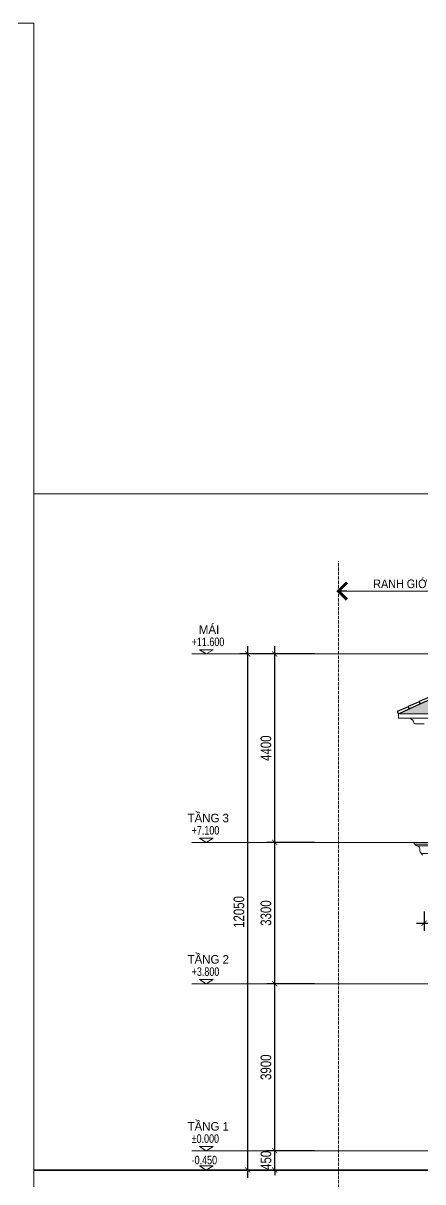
# Model space of a CAD drawing. Header units: millimetres. Extents: x 33748 to 451939, y -263262 to 62681.
# Drawn here: x 273697 to 283025, y -246388 to -219333 of the extents above; entities that cross this region are included whole.
import ezdxf

# ---------------------------------------------------------------- set-up
doc = ezdxf.new("R2010")
doc.units = ezdxf.units.MM
doc.header["$PDMODE"] = 98
doc.linetypes.add('CENTER', pattern=[50.8, 31.75, -6.35, 6.35, -6.35])
doc.linetypes.add('HIDDEN', pattern=[0.375, 0.25, -0.125])
doc.layers.get('Defpoints').update_dxf_attribs({"color": 202, "lineweight": 13})
for name, color, linetype, lineweight in [('-CENTER', 143, 'CENTER', 13), ('-DIM', 9, 'Continuous', 13), ('-HATCH', 8, 'Continuous', 5), ('-KH', 143, 'Continuous', 13), ('-LINE1', 7, 'Continuous', 18), ('-RANH GIOI KHU DAT', 12, 'CENTER', 18), ('-TEXT', 7, 'Continuous', 15), ('-WALL', 4, 'Continuous', 35), ('A72', 9, 'Continuous', 5)]:
    doc.layers.add(name, color=color, linetype=linetype, lineweight=lineweight)
doc.layers.add('-HATCH CONCRETE', color=54, linetype='Continuous')
doc.layers.add('13. NET HATCH', color=252, linetype='Continuous')
doc.styles.add('1', font='arial.ttf')
doc.styles.add('AVANH', font='', dxfattribs={"width": 0.8})
doc.styles.add('vnavanth', font='', dxfattribs={"width": 0.8})
doc.styles.add('X-5M-DH-TUM1$0$AVANTH', font='arial.ttf', dxfattribs={"width": 0.9})
doc.styles.add('X-ALL-SECTION$0$ROMANS', font='arial.ttf')
doc.styles.get('AVANH').set_extended_font_data('.VnAvantH')
doc.styles.get('vnavanth').set_extended_font_data('.VnAvantH')
doc.dimstyles.new('C_100A3', dxfattribs={"dimscale": 100, "dimtxt": 2.5, "dimasz": 1.2, "dimexe": 1.8, "dimexo": 0, "dimgap": 0.75, "dimtad": 1, "dimdec": 0, "dimzin": 0, "dimdsep": 46, "dimtxsty": 'AVANH', "dimblk": 'ARCHTICK', "dimcen": 0, "dimdle": 1.8, "dimclrd": 256, "dimclre": 256, "dimclrt": 7, "dimadec": 0, "dimazin": 0, "dimtfac": 0.0001, "dimtdec": 0, "dimtix": 1, "dimtmove": 2, "dimatfit": 3, "dimldrblk": 'ARCHTICK', "dimfxl": 1.8, "dimtolj": 1, "dimtzin": 0, "dimarcsym": 0})
doc.dimstyles.new('X-ALL-SECTION$0$ARROWS', dxfattribs={"dimscale": 100, "dimtxt": 2, "dimasz": 1, "dimexe": 2, "dimexo": 5, "dimgap": 1, "dimtad": 1, "dimdec": 0, "dimzin": 0, "dimdsep": 46, "dimtxsty": 'X-ALL-SECTION$0$ROMANS', "dimblk": 'X-ALL-SECTION$0$ARROWS', "dimcen": 0, "dimclrd": 256, "dimclre": 256, "dimclrt": 256, "dimazin": 0, "dimtfac": 0.5, "dimtdec": 0, "dimtofl": 0, "dimtmove": 2, "dimatfit": 3, "dimldrblk": 'X-ALL-SECTION$0$ARROWS', "dimfxl": 1, "dimtolj": 1, "dimtzin": 0, "dimlwd": -1, "dimlwe": -1, "dimarcsym": 0})

# ---------------------------------------------------------------- blocks, each defined once
blk = doc.blocks.new('_ARCHTICK')
at = {"const_width": 0.15}
blk.add_lwpolyline([(-0.5, -0.5), (0.5, 0.5)], dxfattribs=at)
blk = doc.blocks.new('*D1564')
at = {"layer": '-DIM', "lineweight": -2, "transparency": 16777216}
for p, q in [((279568, -245842), (279568, -241582)), ((280498, -241762), (279388, -241762)), ((280498, -245662), (279388, -245662))]:
    blk.add_line(p, q, dxfattribs=at)
at = {"layer": 'Defpoints', "color": 0, "transparency": 16777216}
for p in [(279568, -241762), (280498, -241762), (280498, -245662)]:
    blk.add_point(p, dxfattribs=at)
at = {"layer": '-DIM', "lineweight": -2, "transparency": 16777216, "xscale": 120, "yscale": 120, "zscale": 120}
for p, rotation in [((279568, -241762), 90), ((279568, -245662), 270)]:
    blk.add_blockref('_ARCHTICK', p, dxfattribs=dict(at, rotation=rotation))
at = {"layer": '-DIM', "color": 7, "transparency": 16777216, "insert": (279364, -243712), "char_height": 250, "attachment_point": 5, "rotation": 90, "style": 'AVANH'}
blk.add_mtext('\\A1;3900', dxfattribs=at)
blk = doc.blocks.new('*D1565')
at = {"layer": '-DIM', "lineweight": -2, "transparency": 16777216}
for p, q in [((279568, -241942), (279568, -238282)), ((280498, -238462), (279388, -238462)), ((280498, -241762), (279388, -241762))]:
    blk.add_line(p, q, dxfattribs=at)
at = {"layer": 'Defpoints', "color": 0, "transparency": 16777216}
for p in [(279568, -238462), (280498, -238462), (280498, -241762)]:
    blk.add_point(p, dxfattribs=at)
at = {"layer": '-DIM', "lineweight": -2, "transparency": 16777216, "xscale": 120, "yscale": 120, "zscale": 120}
for p, rotation in [((279568, -238462), 90), ((279568, -241762), 270)]:
    blk.add_blockref('_ARCHTICK', p, dxfattribs=dict(at, rotation=rotation))
at = {"layer": '-DIM', "color": 7, "transparency": 16777216, "insert": (279364, -240112), "char_height": 250, "attachment_point": 5, "rotation": 90, "style": 'AVANH'}
blk.add_mtext('\\A1;3300', dxfattribs=at)
blk = doc.blocks.new('*D1566')
at = {"layer": '-DIM', "lineweight": -2, "transparency": 16777216}
for p, q in [((279568, -238642), (279568, -233882)), ((280498, -234062), (279388, -234062)), ((280498, -238462), (279388, -238462))]:
    blk.add_line(p, q, dxfattribs=at)
at = {"layer": 'Defpoints', "color": 0, "transparency": 16777216}
for p in [(279568, -234062), (280498, -234062), (280498, -238462)]:
    blk.add_point(p, dxfattribs=at)
at = {"layer": '-DIM', "lineweight": -2, "transparency": 16777216, "xscale": 120, "yscale": 120, "zscale": 120}
for p, rotation in [((279568, -234062), 90), ((279568, -238462), 270)]:
    blk.add_blockref('_ARCHTICK', p, dxfattribs=dict(at, rotation=rotation))
at = {"layer": '-DIM', "color": 7, "transparency": 16777216, "insert": (279364, -236262), "char_height": 250, "attachment_point": 5, "rotation": 90, "style": 'AVANH'}
blk.add_mtext('\\A1;4400', dxfattribs=at)
blk = doc.blocks.new('*D1567')
at = {"layer": '-DIM', "lineweight": -2, "transparency": 16777216}
for p, q in [((279568, -245662), (279568, -245542)), ((280498, -245662), (279388, -245662)), ((279568, -246112), (279568, -245662)), ((280498, -246112), (279388, -246112)), ((279568, -246112), (279568, -246232))]:
    blk.add_line(p, q, dxfattribs=at)
at = {"layer": 'Defpoints', "color": 0, "transparency": 16777216}
for p in [(279568, -245662), (280498, -245662), (280498, -246112)]:
    blk.add_point(p, dxfattribs=at)
at = {"layer": '-DIM', "lineweight": -2, "transparency": 16777216, "xscale": 120, "yscale": 120, "zscale": 120}
for p, rotation in [((279568, -245662), 270), ((279568, -246112), 90)]:
    blk.add_blockref('_ARCHTICK', p, dxfattribs=dict(at, rotation=rotation))
at = {"layer": '-DIM', "color": 7, "transparency": 16777216, "insert": (279364, -245887), "char_height": 250, "attachment_point": 5, "rotation": 90, "style": 'AVANH'}
blk.add_mtext('\\A1;450', dxfattribs=at)
blk = doc.blocks.new('*D1568')
at = {"layer": '-DIM', "lineweight": -2, "transparency": 16777216}
for p, q in [((278938, -246292), (278938, -233882)), ((280498, -234062), (278758, -234062)), ((280498, -246112), (278758, -246112))]:
    blk.add_line(p, q, dxfattribs=at)
at = {"layer": 'Defpoints', "color": 0, "transparency": 16777216}
for p in [(278938, -234062), (280498, -234062), (280498, -246112)]:
    blk.add_point(p, dxfattribs=at)
at = {"layer": '-DIM', "lineweight": -2, "transparency": 16777216, "xscale": 120, "yscale": 120, "zscale": 120}
for p, rotation in [((278938, -234062), 90), ((278938, -246112), 270)]:
    blk.add_blockref('_ARCHTICK', p, dxfattribs=dict(at, rotation=rotation))
at = {"layer": '-DIM', "color": 7, "transparency": 16777216, "insert": (278734, -240087), "char_height": 250, "attachment_point": 5, "rotation": 90, "style": 'AVANH'}
blk.add_mtext('\\A1;12050', dxfattribs=at)
blk = doc.blocks.new('X-ALL-SECTION$0$ARROWS')
blk.add_line((-1, 0), (0, 0))
at = {"const_width": 0.35}
blk.add_lwpolyline([(-1, -1), (0, 0), (-1, 1)], dxfattribs=at)
blk = doc.blocks.new('*D1577')
at = {"layer": '-HATCH CONCRETE', "lineweight": -2, "transparency": 16777216}
for p, q in [((284005, -239562), (284005, -240528)), ((283055, -240076), (283055, -240528)), ((282875, -240348), (284185, -240348))]:
    blk.add_line(p, q, dxfattribs=at)
at = {"layer": 'Defpoints', "color": 0, "transparency": 16777216}
for p in [(284005, -239562), (283055, -240076), (284005, -240348)]:
    blk.add_point(p, dxfattribs=at)
at = {"layer": '-HATCH CONCRETE', "lineweight": -2, "transparency": 16777216, "xscale": 120, "yscale": 120, "zscale": 120, "rotation": 180}
blk.add_blockref('_ARCHTICK', (283055, -240348), dxfattribs=at)
at = {"layer": '-HATCH CONCRETE', "lineweight": -2, "transparency": 16777216, "xscale": 120, "yscale": 120, "zscale": 120}
blk.add_blockref('_ARCHTICK', (284005, -240348), dxfattribs=at)
at = {"layer": '-HATCH CONCRETE', "color": 7, "transparency": 16777216, "insert": (283530, -240144), "char_height": 250, "attachment_point": 5, "style": 'AVANH'}
blk.add_mtext('\\A1;950', dxfattribs=at)
blk = doc.blocks.new('ARCHTICK')
at = {"color": 0, "linetype": 'ByBlock', "const_width": 0.15}
blk.add_lwpolyline([(-0.5, -0.5), (0.5, 0.5)], dxfattribs=at)

msp = doc.modelspace()

# ---------------------------------------------------------------- hatches: boundary and pattern name
at = {"layer": '13. NET HATCH'}
h = msp.add_hatch(dxfattribs=at)
h.set_pattern_fill('N-ONG-01', color=256, scale=200)
h.set_pattern_definition([(274.9697, (292020.628, -235262.424), (-199.9982614, 2400.00021), [184.6944, -4432.6642]), (180, (292036.63, -235446.42), (-200, -200), [16, -184]), (0, (291836.63, -235462.42), (200, 200), [56, -144]), (90, (291892.63, -235462.42), (-200, 200), [20, -180]), (270, (292020.63, -235442.42), (200, -200), [20, -180]), (0, (292020.63, -235462.42), (200, 200), [16, -184]), (0, (291836.63, -235446.42), (200, 200), [40, -160]), (85.0303, (291876.628, -235446.424), (199.9982614, 2400.00021), [184.6944, -4432.6642]), (52.6961, (291876.628, -235436.4244), (-2599.997178, -3400.0021483), [52.8016, -5227.35]), (18.4349, (291908.63, -235394.424), (400.0001, 199.9997), [50.5964, -581.859]), (341.5651, (291956.63, -235378.424), (-400.0001, 199.9997), [50.5964, -581.859]), (307.3039, (292004.628, -235394.4244), (2599.997178, -3400.0021483), [52.8016, -5227.35]), (20.2249, (291918.628, -235408.424), (-2199.999453, -800.001667), [40.497, -4009.1944]), (339.7751, (291956.628, -235394.424), (2199.999453, -800.001667), [40.497, -4009.1944]), (307.4054, (291994.628, -235408.424), (2000.0019905, -2599.998493), [42.8018, -4237.385]), (52.5946, (291892.628, -235442.424), (-2000.0019905, -2599.998493), [42.8018, -4237.385])])
h.paths.add_polyline_path([(288755.2, -234040.3), (286155.4, -235462.4), (291355.4, -235462.4)])
h.paths.add_polyline_path([(288628, -234040.3), (285504.9, -234040.3), (282455.1, -235462.4), (286155.4, -235462.4), (286135.7, -235405.7)])
h.paths.add_polyline_path([(294105.5, -234040.3), (288882.5, -234040.3), (291375.3, -235405.7), (291355.6, -235462.4), (297155.4, -235462.4)])

# ---------------------------------------------------------------- linework, layer by layer
at = {"layer": '-CENTER', "ltscale": 0.1}
for p, q in [((277637.2, -234062.3), (280466.1, -234062.3)), ((277637.2, -234062.3), (301055.1, -234062.3)), ((277637.2, -238462.4), (301055.1, -238462.4)), ((277637.2, -241762.4), (301055.1, -241762.4)), ((277637.2, -245662.4), (301055.1, -245662.4)), ((277637.2, -246112.4), (280498.2, -246112.4))]:
    msp.add_line(p, q, dxfattribs=at)
at = {"layer": '-HATCH'}
for p, q in [((282455.1, -235562.4), (282455.1, -235462.4)), ((282455.1, -235462.4), (286155.4, -235462.4)), ((286155.4, -235562.4), (282455.1, -235562.4)), ((282825.3, -238502.4), (295360.1, -238502.4)), ((295215.1, -238722.4), (282995.3, -238722.4))]:
    msp.add_line(p, q, dxfattribs=at)
for points in [[(282455.1, -235462.4), (285504.9, -234040.3), (294105.5, -234040.3), (297155.4, -235462.4)], [(283054, -235690.4), (282850.6, -235690.4), (282846.2, -235690.2), (282841.8, -235689.4), (282837.5, -235688.2), (282833.5, -235686.5), (282829.6, -235684.3), (282826, -235681.7), (282822.8, -235678.7), (282819.8, -235675.4), (282817.3, -235671.7), (282815.3, -235667.8), (282813.6, -235663.7), (282812.5, -235659.4), (282810.3, -235650.5), (282807.4, -235641.7), (282803.8, -235633.3), (282799.5, -235625.1), (282794.5, -235617.4), (282789, -235610), (282782.9, -235603.1), (282776.3, -235596.7), (282769.2, -235590.9), (282761.6, -235585.7), (282753.6, -235581.1), (282745.3, -235577.1), (282743.9, -235576.4), (282742.6, -235575.6), (282741.3, -235574.7), (282740.1, -235573.6), (282739, -235572.5), (282738.1, -235571.2), (282737.2, -235569.9), (282736.5, -235568.5), (282736, -235567), (282735.5, -235565.5), (282735.2, -235564), (282735.1, -235562.4), (283055.1, -235562.4)], [(282886.2, -238542.4), (295324.2, -238542.4)]]:
    msp.add_lwpolyline(points, dxfattribs=at)
at = {"layer": '-HATCH CONCRETE'}
for points in [[(283216.4, -235107.4), (283194.4, -235060.3), (282937.2, -235171.4), (282962.6, -235225.8)], [(282708.8, -235344.1), (282686.8, -235297), (282429.7, -235408), (282455.1, -235462.4)], [(282962.6, -235225.8), (282940.6, -235178.6), (282683.5, -235289.7), (282708.8, -235344.1)]]:
    msp.add_lwpolyline(points, close=True, dxfattribs=at)
at = {"layer": '-KH'}
for p, q in [((277819.2, -234062.3), (278119.1, -234062.3)), ((277819.2, -238462.4), (278119.1, -238462.4)), ((277819.2, -241762.4), (278119.1, -241762.4)), ((277819.2, -245662.4), (278119.1, -245662.4)), ((277819.2, -246112.4), (278119.1, -246112.4))]:
    msp.add_line(p, q, dxfattribs=at)
for points in [[(278128.2, -233966.3), (277810.1, -233966.3), (277969.1, -234062.3)], [(278128.2, -238366.4), (277810.1, -238366.4), (277969.1, -238462.4)], [(278128.2, -241666.4), (277810.1, -241666.4), (277969.1, -241762.4)], [(278128.2, -245566.4), (277810.1, -245566.4), (277969.1, -245662.4)], [(278128.2, -246016.4), (277810.1, -246016.4), (277969.1, -246112.4)]]:
    msp.add_lwpolyline(points, close=True, dxfattribs=at)
for points in [[(277969.1, -234062.3), (277969.1, -233966.3), (278128.2, -233966.3), (277969.1, -234062.3)], [(277969.1, -238462.4), (277969.1, -238366.4), (278128.2, -238366.4), (277969.1, -238462.4)], [(277969.1, -241762.4), (277969.1, -241666.4), (278128.2, -241666.4), (277969.1, -241762.4)], [(277969.1, -245662.4), (277969.1, -245566.4), (278128.2, -245566.4), (277969.1, -245662.4)], [(277969.1, -246112.4), (277969.1, -246016.4), (278128.2, -246016.4), (277969.1, -246112.4)]]:
    msp.add_solid(points, dxfattribs=at)
at = {"layer": '-LINE1'}
for p, q in [((295385.1, -238462.4), (282825.3, -238462.4)), ((282825.3, -238462.4), (282825.3, -238502.4)), ((282825.3, -238502.4), (282850.3, -238502.4))]:
    msp.add_line(p, q, dxfattribs=at)
for centre, radius, start, end in [((282889.4, -238503.4), 39.1, 178.52391, 265.24593), ((282872, -238624.3), 83.1, 354.22476, 80.14552), ((283057.6, -238640.1), 103.2, 175.86, 232.886), ((283037.6, -238722), 42.3, 180.62204, 253.13033)]:
    msp.add_arc(centre, radius, start, end, dxfattribs=at)
at = {"layer": '-RANH GIOI KHU DAT', "linetype": 'HIDDEN', "ltscale": 10}
msp.add_line((281055.1, -250282), (281055.1, -231901.7), dxfattribs=at)
at = {"layer": '-WALL'}
msp.add_lwpolyline([(273947.2, -246112.4), (305447.2, -246112.4)], dxfattribs=at)
at = {"layer": 'Defpoints'}
for points in [[(273947.2, -252596.8), (273947.2, -219332.8), (226907.2, -219332.8), (226907.2, -252596.8)], [(273947.2, -252596.8), (305447.2, -252596.8), (305447.2, -230321.8), (273947.2, -230321.8)]]:
    msp.add_lwpolyline(points, close=True, dxfattribs=at)

# ---------------------------------------------------------------- texts
at = {"layer": '-TEXT', "color": 2, "style": 'X-5M-DH-TUM1$0$AVANTH', "width": 0.9}
msp.add_text('RANH GIỚI KHU ĐẤT', height=200, dxfattribs=at).set_placement((281868.3, -232524.3))
at = {"layer": '-TEXT', "color": 2, "style": 'vnavanth'}
for s, height, p in [('M¸I', 200, (277797.9, -233593)), ('TÇNG 3', 200, (277534.4, -237993.1)), ('TÇNG 2', 199.96, (277534.4, -241293.1)), ('TÇNG 1', 199.96, (277534.4, -245193.1))]:
    msp.add_text(s, height=height, dxfattribs=at).set_placement(p)
at = {"layer": '-TEXT', "style": '1', "width": 0.75}
for s, p in [('+11.600', (277629.1, -233879)), ('+7.100', (277629.1, -238279.1)), ('+3.800', (277629.1, -241579.1)), ('%%P0.000', (277629.1, -245479.1)), ('-0.450', (277629.1, -245979))]:
    msp.add_text(s, height=200, dxfattribs=at).set_placement(p)

# ---------------------------------------------------------------- dimensions: what is measured, and where the dimension line sits
at = {"layer": '-DIM'}
for base, p1, p2, picture, middle in [((278938, -234062.3), (280498.2, -246112.4), (280498.2, -234062.3), '*D1568', (278733.7, -240087.3)), ((279568, -234062.3), (280498.2, -238462.4), (280498.2, -234062.3), '*D1566', (279363.7, -236262.3)), ((279568, -238462.4), (280498.2, -241762.4), (280498.2, -238462.4), '*D1565', (279363.7, -240112.4)), ((279568, -241762.4), (280498.2, -245662.4), (280498.2, -241762.4), '*D1564', (279363.7, -243712.4)), ((279568, -245662.4), (280498.2, -246112.4), (280498.2, -245662.4), '*D1567', (279363.7, -245887.4))]:
    dim = msp.add_linear_dim(base=base, p1=p1, p2=p2, angle=90, dimstyle='C_100A3', dxfattribs=at)
    dim.commit()
    dim.dimension.update_dxf_attribs({"geometry": picture, "text_midpoint": middle})
at = {"layer": '-HATCH CONCRETE'}
dim = msp.add_linear_dim(base=(284005.2, -240348.2), p1=(283055.1, -240075.7), p2=(284005.2, -239562.4), dimstyle='C_100A3', override={"dimldrblk": 'ARCHTICK'}, dxfattribs=at)
dim.commit()
dim.dimension.update_dxf_attribs({"geometry": '*D1577', "text_midpoint": (283530.1, -240143.9)})

# ---------------------------------------------------------------- leaders
at = {"layer": 'A72'}
msp.add_leader([(281055.1, -232594.3), (284406.1, -232594.3)], dimstyle='X-ALL-SECTION$0$ARROWS', override={"dimasz": 2, "dimtad": 0}, dxfattribs=at)

doc.saveas('drawing.dxf')
